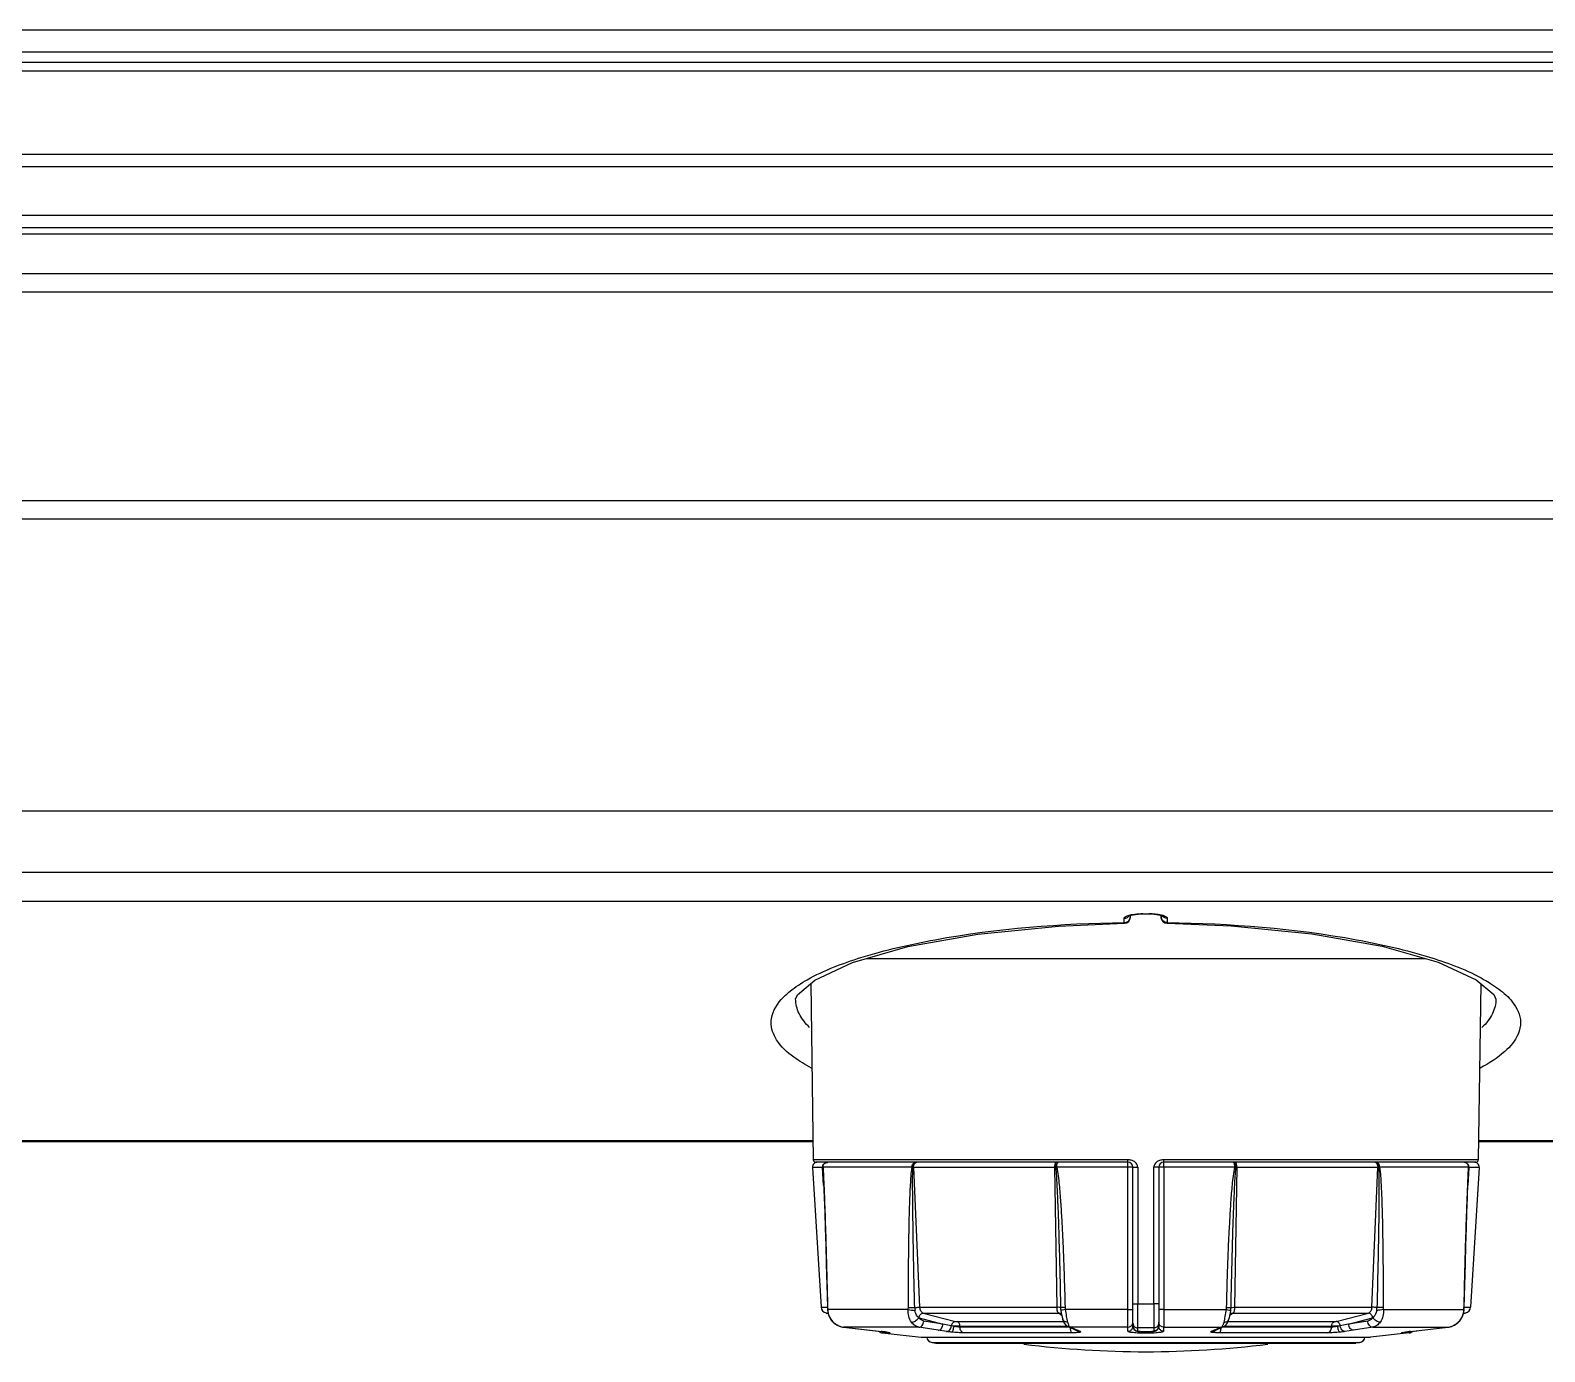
# Model space of a CAD drawing. Header units: millimetres. Extents: x -1319 to 3519, y -1539 to 2345.
# Drawn here: x 657.8 to 781.1, y -1518 to -1410.3 of the extents above; entities that cross this region are included whole.
import ezdxf

# ---------------------------------------------------------------- set-up
doc = ezdxf.new("R2010")
doc.units = ezdxf.units.MM
doc.header["$LTSCALE"] = 65.395
doc.layers.get('0').update_dxf_attribs({"linetype": 'CONTINUOUS'})

msp = doc.modelspace()

# ---------------------------------------------------------------- linework, layer by layer
at = {"linetype": 'Continuous'}
for p, q in [((1047.16, -1410.34), (228.36, -1410.34)), ((1047.16, -1412.14), (228.36, -1412.14)), ((255.66, -1412.94), (981.66, -1412.94)), ((254.95, -1413.64), (964.23, -1413.64)), ((295.56, -1420.44), (961.6, -1420.44)), ((295.56, -1421.44), (961.6, -1421.44)), ((961.6, -1425.44), (295.56, -1425.44)), ((990.56, -1426.44), (295.56, -1426.44)), ((961.6, -1426.94), (295.56, -1426.94)), ((240.97, -1430.14), (999.16, -1430.14)), ((241.06, -1431.64), (999.06, -1431.64)), ((241.06, -1448.64), (999.06, -1448.64)), ((241.06, -1450.14), (999.06, -1450.14)), ((998.56, -1473.94), (241.56, -1473.94)), ((998.56, -1478.94), (241.56, -1478.94)), ((922.66, -1481.31), (314.66, -1481.31)), ((747.29, -1482.47), (747.47, -1482.41)), ((747.29, -1482.47), (747.29, -1482.47)), ((747.41, -1482.58), (747.41, -1482.43)), ((748.27, -1482.31), (748.41, -1482.31)), ((748.41, -1482.3), (748.91, -1482.3)), ((748.41, -1482.3), (748.41, -1482.31)), ((748.41, -1482.31), (748.91, -1482.31)), ((748.91, -1482.3), (748.91, -1482.31)), ((749.91, -1482.58), (749.91, -1482.38)), ((746.91, -1483.01), (746.91, -1482.67)), ((750.41, -1482.67), (750.41, -1483.01)), ((725.92, -1485.94), (771.41, -1485.94)), ((721.37, -1487.99), (721.58, -1502.35)), ((775.95, -1487.99), (775.74, -1502.35)), ((721.55, -1500.79), (645.77, -1500.79)), ((721.56, -1500.89), (645.77, -1500.89)), ((854.44, -1500.79), (775.77, -1500.79)), ((854.44, -1500.89), (775.77, -1500.89)), ((722.34, -1502.97), (721.51, -1502.97)), ((721.51, -1502.97), (722.21, -1514.35)), ((747.2, -1502.35), (721.58, -1502.35)), ((747.21, -1502.54), (721.78, -1502.54)), ((722.42, -1504.41), (722.34, -1502.97)), ((729.62, -1502.95), (722.37, -1502.95)), ((741.25, -1502.97), (729.75, -1502.97)), ((729.75, -1502.97), (730.24, -1514.35)), ((741.43, -1514.35), (741.25, -1502.97)), ((747.19, -1502.95), (741.41, -1502.95)), ((747.19, -1514.54), (747.19, -1502.95)), ((747.61, -1515.9), (747.61, -1502.94)), ((748, -1502.95), (748, -1514.07)), ((749.32, -1514.07), (749.32, -1502.95)), ((749.71, -1502.94), (749.71, -1515.9)), ((775.54, -1502.54), (750.11, -1502.54)), ((775.74, -1502.35), (750.12, -1502.35)), ((755.91, -1502.95), (750.13, -1502.95)), ((750.13, -1502.95), (750.13, -1514.54)), ((756.07, -1502.97), (755.89, -1514.35)), ((767.57, -1502.97), (756.07, -1502.97)), ((767.08, -1514.35), (767.57, -1502.97)), ((774.95, -1502.95), (767.7, -1502.95)), ((774.98, -1502.97), (774.9, -1504.41)), ((775.81, -1502.97), (774.98, -1502.97)), ((775.81, -1502.97), (775.11, -1514.35)), ((774.59, -1514.39), (774.64, -1512.53)), ((722.21, -1514.35), (722.73, -1514.35)), ((722.74, -1514.36), (722.73, -1514.37)), ((722.73, -1514.37), (722.73, -1514.51)), ((722.73, -1514.51), (722.73, -1514.56)), ((722.75, -1514.54), (722.73, -1514.56)), ((729.31, -1514.54), (722.75, -1514.54)), ((730.24, -1514.35), (741.43, -1514.35)), ((741.73, -1514.61), (741.77, -1514.81)), ((747.19, -1514.54), (742.1, -1514.54)), ((748, -1514.07), (748.66, -1514.07)), ((748.66, -1514.07), (749.32, -1514.07)), ((750.13, -1514.54), (755.22, -1514.54)), ((755.55, -1514.81), (755.59, -1514.61)), ((755.89, -1514.35), (767.08, -1514.35)), ((768.01, -1514.54), (774.57, -1514.54)), ((774.57, -1514.54), (774.59, -1514.56)), ((774.58, -1514.36), (774.59, -1514.37)), ((774.59, -1514.52), (774.59, -1514.39)), ((774.59, -1514.56), (774.59, -1514.52)), ((774.6, -1514.35), (775.11, -1514.35)), ((722.62, -1514.82), (722.78, -1514.82)), ((722.62, -1514.82), (722.79, -1514.85)), ((722.79, -1514.85), (722.82, -1514.93)), ((722.87, -1515.1), (722.87, -1515.1)), ((723.04, -1515.39), (723.18, -1515.55)), ((723.2, -1515.56), (723.18, -1515.55)), ((730.2, -1515.21), (732.14, -1515.72)), ((730.53, -1514.82), (741.54, -1514.82)), ((730.53, -1514.82), (733.15, -1515.5)), ((732.14, -1515.72), (730.58, -1515.47)), ((732.82, -1515.87), (732.14, -1515.72)), ((733.29, -1515.52), (741.96, -1515.52)), ((741.69, -1514.92), (741.54, -1514.82)), ((741.71, -1514.94), (741.69, -1514.92)), ((741.78, -1514.99), (741.71, -1514.94)), ((741.75, -1514.88), (741.75, -1514.88)), ((741.75, -1514.88), (741.79, -1514.93)), ((741.77, -1514.81), (741.79, -1514.92)), ((741.77, -1514.81), (741.77, -1514.81)), ((741.82, -1515.02), (741.78, -1514.99)), ((741.8, -1514.93), (741.81, -1514.95)), ((741.89, -1515.33), (741.89, -1515.33)), ((755.36, -1515.52), (764.03, -1515.52)), ((755.43, -1515.33), (755.43, -1515.33)), ((755.56, -1514.98), (755.5, -1515.02)), ((755.53, -1514.92), (755.55, -1514.81)), ((755.55, -1514.81), (755.55, -1514.81)), ((755.61, -1514.94), (755.56, -1514.98)), ((755.57, -1514.88), (755.57, -1514.88)), ((755.63, -1514.92), (755.61, -1514.94)), ((755.78, -1514.82), (755.63, -1514.92)), ((755.78, -1514.82), (766.79, -1514.82)), ((764.17, -1515.5), (766.79, -1514.82)), ((765.18, -1515.72), (764.5, -1515.87)), ((765.18, -1515.72), (767.12, -1515.21)), ((766.74, -1515.47), (765.18, -1515.72)), ((773.74, -1515.82), (773.92, -1515.73)), ((773.92, -1515.74), (774.14, -1515.55)), ((774.12, -1515.56), (774.14, -1515.55)), ((774.14, -1515.55), (774.27, -1515.4)), ((774.7, -1514.82), (774.53, -1514.85)), ((774.54, -1514.82), (774.7, -1514.82)), ((724.04, -1515.97), (724.03, -1515.97)), ((730.18, -1515.97), (724.04, -1515.97)), ((724.04, -1515.97), (726.17, -1516.22)), ((726.17, -1516.22), (726.17, -1516.22)), ((726.17, -1516.22), (727.11, -1516.32)), ((727.11, -1516.32), (727.11, -1516.32)), ((727.81, -1516.43), (727.2, -1516.43)), ((727.2, -1516.43), (730.36, -1516.78)), ((727.44, -1516.36), (727.51, -1516.37)), ((727.53, -1516.38), (727.51, -1516.37)), ((727.51, -1516.37), (727.6, -1516.39)), ((727.51, -1516.37), (727.53, -1516.38)), ((727.6, -1516.39), (727.66, -1516.4)), ((727.66, -1516.4), (727.71, -1516.4)), ((727.71, -1516.4), (727.74, -1516.41)), ((727.74, -1516.41), (727.76, -1516.41)), ((731.75, -1516.22), (730.18, -1515.97)), ((730.36, -1516.78), (766.96, -1516.78)), ((732.44, -1516.32), (731.75, -1516.22)), ((733.52, -1515.89), (742.26, -1515.89)), ((733.52, -1515.89), (733.52, -1515.97)), ((742.41, -1515.97), (733.52, -1515.97)), ((742.65, -1516.43), (733.83, -1516.43)), ((742.51, -1515.97), (742.33, -1515.93)), ((742.33, -1515.93), (742.97, -1516.21)), ((747.21, -1515.97), (742.51, -1515.97)), ((742.51, -1515.97), (742.8, -1516.09)), ((742.8, -1516.09), (742.91, -1516.14)), ((743.08, -1516.22), (742.9, -1516.18)), ((742.91, -1516.14), (743.08, -1516.22)), ((742.97, -1516.21), (743.14, -1516.28)), ((743.33, -1516.32), (743.14, -1516.28)), ((743.14, -1516.28), (743.14, -1516.28)), ((747.21, -1516.3), (747.21, -1515.97)), ((748.01, -1516.29), (748.01, -1516.03)), ((748.02, -1516.32), (748.13, -1516.34)), ((749.31, -1516.03), (749.31, -1516.29)), ((749.39, -1516.3), (749.49, -1516.26)), ((750.11, -1515.97), (754.81, -1515.97)), ((750.11, -1515.97), (750.11, -1516.3)), ((753.99, -1516.32), (754.18, -1516.28)), ((754.18, -1516.28), (754.35, -1516.21)), ((754.24, -1516.22), (754.41, -1516.14)), ((754.24, -1516.22), (754.42, -1516.18)), ((754.35, -1516.21), (754.99, -1515.93)), ((754.41, -1516.14), (754.52, -1516.09)), ((754.52, -1516.09), (754.81, -1515.97)), ((763.49, -1516.43), (754.67, -1516.43)), ((754.81, -1515.97), (754.99, -1515.93)), ((763.8, -1515.97), (754.91, -1515.97)), ((755.06, -1515.89), (763.8, -1515.89)), ((763.8, -1515.97), (763.8, -1515.89)), ((765.57, -1516.22), (764.88, -1516.32)), ((767.14, -1515.97), (765.57, -1516.22)), ((770.12, -1516.43), (766.96, -1516.78)), ((767.14, -1515.97), (773.28, -1515.97)), ((770.12, -1516.43), (769.51, -1516.43)), ((769.57, -1516.41), (769.56, -1516.41)), ((769.57, -1516.41), (769.58, -1516.41)), ((769.78, -1516.38), (769.87, -1516.37)), ((769.79, -1516.38), (769.81, -1516.37)), ((769.79, -1516.38), (769.8, -1516.37)), ((769.87, -1516.37), (770.11, -1516.34)), ((770.11, -1516.34), (771.15, -1516.22)), ((770.21, -1516.32), (771.15, -1516.22)), ((770.21, -1516.32), (770.21, -1516.32)), ((771.15, -1516.22), (773.29, -1515.97)), ((771.15, -1516.22), (773.28, -1515.97)), ((771.15, -1516.22), (771.15, -1516.22)), ((773.28, -1515.97), (773.29, -1515.97)), ((731.25, -1517.23), (766.07, -1517.23)), ((731.25, -1517.23), (731.56, -1517.27)), ((731.56, -1517.27), (765.76, -1517.27)), ((731.56, -1517.27), (731.69, -1517.27)), ((765.63, -1517.27), (731.69, -1517.27)), ((765.76, -1517.27), (765.63, -1517.27)), ((766.07, -1517.23), (765.76, -1517.27))]:
    msp.add_line(p, q, dxfattribs=at)
for points in [[(747.47, -1482.41), (747.82, -1482.35), (748.27, -1482.31)], [(748.91, -1482.31), (749.35, -1482.33), (749.7, -1482.38)], [(749.7, -1482.38), (749.95, -1482.44), (750, -1482.45)], [(720.14, -1489.27), (720.3, -1488.9), (721.7, -1487.7), (724.76, -1486.28), (729.27, -1484.98), (734.97, -1483.96), (741.54, -1483.3), (746.92, -1483.08)], [(750.4, -1483.08), (755.6, -1483.29), (762.19, -1483.93), (767.92, -1484.95), (772.46, -1486.24), (775.56, -1487.67), (777.01, -1488.88), (777.18, -1489.27)], [(722.37, -1503.32), (722.42, -1504.21), (722.47, -1505.41), (722.51, -1506.62), (722.55, -1507.91), (722.59, -1509.29), (722.63, -1510.82), (722.68, -1512.53), (722.73, -1514.37)], [(774.64, -1512.53), (774.69, -1510.82), (774.73, -1509.3), (774.77, -1507.91), (774.81, -1506.62), (774.86, -1505.41), (774.9, -1504.22), (774.95, -1503.32)], [(722.73, -1514.56), (722.76, -1514.77), (722.87, -1515.09), (723.04, -1515.39)], [(774.27, -1515.4), (774.45, -1515.1), (774.56, -1514.78), (774.59, -1514.56)], [(722.87, -1515.1), (723.05, -1515.4), (723.18, -1515.55)], [(723.18, -1515.55), (723.4, -1515.74), (723.58, -1515.82)], [(723.2, -1515.57), (723.39, -1515.73), (723.76, -1515.91), (724.03, -1515.97)], [(741.79, -1514.92), (741.85, -1515.17), (741.89, -1515.33)], [(741.89, -1515.33), (741.94, -1515.48), (742.03, -1515.66), (742.15, -1515.82), (742.33, -1515.93)], [(754.99, -1515.93), (755.16, -1515.83), (755.29, -1515.67), (755.38, -1515.48), (755.43, -1515.33)], [(755.43, -1515.33), (755.47, -1515.18), (755.53, -1514.92)], [(755.52, -1514.92), (755.51, -1514.94), (755.52, -1514.94)], [(755.52, -1514.94), (755.56, -1514.9), (755.57, -1514.88)], [(773.29, -1515.97), (773.55, -1515.91), (773.92, -1515.74)], [(774.37, -1515.24), (774.45, -1515.09), (774.5, -1514.93)], [(724.03, -1515.97), (727.2, -1516.33), (727.44, -1516.36)], [(747.61, -1515.89), (747.63, -1516.03), (747.71, -1516.16), (747.81, -1516.25), (747.92, -1516.3), (748.02, -1516.32)], [(748.13, -1516.34), (748.28, -1516.35), (748.46, -1516.36), (748.65, -1516.36), (748.85, -1516.36), (749.03, -1516.35), (749.17, -1516.34)], [(749.17, -1516.34), (749.29, -1516.32), (749.39, -1516.3)], [(749.49, -1516.26), (749.6, -1516.17), (749.68, -1516.05), (749.71, -1515.89)], [(769.56, -1516.41), (769.56, -1516.41), (769.57, -1516.41), (769.6, -1516.4), (769.65, -1516.4)], [(769.65, -1516.4), (769.71, -1516.39), (769.78, -1516.38)]]:
    msp.add_lwpolyline(points, dxfattribs=at)
for centre, radius, start, end in [((748.41, -1488.3), 6, 89.9982, 91.5159), ((748.91, -1488.24), 5.94, 87.3885, 90.0092), ((746.91, -1482.58), 0.5, 270.8939, 360), ((750.41, -1482.58), 0.5, 180, 269.1058), ((721.91, -1502.94), 0.4, 90, 183.5), ((721.78, -1502.34), 0.2, 180.84, 270), ((675.04, -1506.05), 47.41, 3.3537, 3.725), ((722.75, -1502.91), 0.369, 90.0072, 93.8752), ((729.75, -1498.66), 4.31, 269.1514, 269.9029), ((729.91, -1502.67), 0.122, 90.0198, 96.3934), ((730.04, -1502.78), 0.238, 120.0018, 121.7723), ((741.25, -1497.5), 5.47, 270.0395, 270.7491), ((743.14, -1512.61), 9.81, 100.18, 100.7042), ((747.21, -1502.94), 0.4, 0, 90), ((750.11, -1502.94), 0.4, 90, 180), ((754.15, -1512.76), 9.96, 79.2993, 79.8157), ((756.07, -1497.5), 5.47, 269.2508, 269.9608), ((767.28, -1502.78), 0.238, 58.2278, 59.9982), ((767.41, -1502.67), 0.122, 83.6083, 89.9812), ((767.57, -1498.66), 4.31, 270.0975, 270.8485), ((774.57, -1502.91), 0.369, 86.1248, 89.9928), ((822.28, -1506.05), 47.41, 176.2749, 176.6463), ((775.41, -1502.94), 0.4, 356.5, 90), ((775.54, -1502.34), 0.2, 270, 359.16), ((722.71, -1514.32), 0.5, 183.5, 259.5), ((726.53, -1514.27), 3.79, 181.4209, 182.7431), ((727.86, -1514.21), 5.11, 182.757, 183.7233), ((724.25, -1514.46), 1.5, 182.798, 183.5433), ((731.77, -1514.31), 1.93, 181.7515, 188.862), ((743.93, -1514.33), 2.21, 181.1093, 187.3062), ((753.38, -1514.32), 2.22, 352.701, 358.8839), ((765.55, -1514.31), 1.94, 351.1461, 358.2413), ((770.79, -1514.27), 3.78, 357.3126, 358.5793), ((769.53, -1514.21), 5.05, 356.2715, 357.2923), ((773.07, -1514.46), 1.5, 356.4607, 357.2024), ((774.61, -1514.32), 0.5, 280.5, 356.5), ((724.27, -1514.51), 1.5, 223.9552, 224.6058), ((724.22, -1514.55), 1.43, 224.6086, 236.9445), ((724.2, -1514.58), 1.4, 236.9827, 250.6584), ((730.32, -1514.75), 0.477, 252.5046, 255.3146), ((741.54, -1515.18), 0.36, 57.3375, 66.6044), ((741.54, -1515.18), 0.362, 54.3906, 57.3393), ((755.78, -1515.18), 0.362, 122.8758, 125.6098), ((755.78, -1515.18), 0.361, 113.3967, 122.8776), ((767, -1514.75), 0.477, 284.687, 287.496), ((773.12, -1514.58), 1.4, 289.0707, 302.796), ((773.1, -1514.55), 1.43, 302.8366, 315.3918), ((773.06, -1514.51), 1.49, 315.3886, 316.0392), ((724.19, -1514.6), 1.38, 250.7112, 263.3865), ((727.26, -1515.94), 0.5, 227.6271, 263.661), ((724.24, -1541.32), 25.16, 82.7732, 83.4402), ((725.27, -1533.05), 16.83, 82.3474, 82.7374), ((727.87, -1515.96), 0.476, 250.8506, 263.4182), ((731.31, -1516.73), 0.5, 186.1335, 263), ((733.68, -1570.71), 54.82, 90.1728, 90.6826), ((729.56, -1547.73), 34.29, 66.5523, 66.78), ((729.88, -1547), 33.5, 66.3189, 66.5509), ((747.63, -1515.9), 0.0247, 180.0347, 187.3885), ((748.66, -1764.7), 248.67, 89.8502, 90.1498), ((749.69, -1515.9), 0.0247, 351.5787, 0.0044), ((767.44, -1547), 33.5, 113.4491, 113.6811), ((767.76, -1547.73), 34.29, 113.22, 113.4477), ((763.7, -1562.68), 46.79, 89.2736, 89.8709), ((766.01, -1516.73), 0.5, 277, 353.8665), ((769.45, -1515.96), 0.476, 276.582, 289.1746), ((772.05, -1533.04), 16.81, 97.037, 97.662), ((773.04, -1540.94), 24.78, 96.5501, 97.0694), ((770.06, -1515.94), 0.5, 276.339, 312.3729), ((773.13, -1514.6), 1.38, 276.6125, 289.0187), ((748.66, -1437.97), 80, 262.8664, 277.1336)]:
    msp.add_arc(centre, radius, start, end, dxfattribs=at)
for points, knots in [([(746.91, -1482.67), (746.91, -1482.6), (747.11, -1482.46), (747.28, -1482.42), (747.41, -1482.39)], [0, 0, 0, 0, 0.34327, 1, 1, 1, 1]), ([(746.91, -1483.01), (747.04, -1483.01), (747.3, -1482.92), (747.41, -1482.65), (747.41, -1482.53)], [0, 0, 0, 0, 0.506129, 1, 1, 1, 1]), ([(747.41, -1482.39), (747.47, -1482.38), (747.75, -1482.32), (748.03, -1482.3), (748.25, -1482.3)], [0, 0, 0, 0, 0.224751, 1, 1, 1, 1]), ([(749.91, -1482.39), (749.96, -1482.4), (750.12, -1482.44), (750.27, -1482.5), (750.36, -1482.57)], [0, 0, 0, 0, 0.316989, 1, 1, 1, 1]), ([(750.41, -1483.01), (750.28, -1483.01), (750.02, -1482.92), (749.91, -1482.65), (749.91, -1482.53)], [0, 0, 0, 0, 0.506129, 1, 1, 1, 1]), ([(721.09, -1487.67), (722.46, -1486.9), (725.91, -1485.6), (734.5, -1483.64), (741.76, -1483.09), (746.91, -1483.01)], [0, 0, 0, 0, 0.179214, 0.414572, 1, 1, 1, 1]), ([(746.92, -1483.08), (746.91, -1483.08), (746.92, -1483.05), (746.91, -1483.03), (746.91, -1483.01)], [0, 0, 0, 0, 0.255909, 1, 1, 1, 1]), ([(750.41, -1483.07), (750.41, -1483.07), (750.4, -1483.08), (750.4, -1483.08), (750.4, -1483.08)], [0, 0, 0, 0, 0.731931, 1, 1, 1, 1]), ([(750.41, -1483.01), (750.41, -1483.02), (750.41, -1483.04), (750.41, -1483.06), (750.41, -1483.07)], [0, 0, 0, 0, 0.591717, 1, 1, 1, 1]), ([(750.41, -1483.01), (755.56, -1483.09), (762.82, -1483.64), (771.41, -1485.6), (774.85, -1486.89), (776.23, -1487.67)], [0, 0, 0, 0, 0.585386, 0.820752, 1, 1, 1, 1]), ([(719.32, -1488.92), (719.44, -1488.81), (719.99, -1488.34), (720.6, -1487.95), (721.09, -1487.67)], [0, 0, 0, 0, 0.225147, 1, 1, 1, 1]), ([(776.23, -1487.67), (776.4, -1487.77), (777.02, -1488.14), (777.61, -1488.57), (778, -1488.92)], [0, 0, 0, 0, 0.275861, 1, 1, 1, 1]), ([(718.14, -1491.14), (718.15, -1490.95), (718.28, -1490.1), (718.84, -1489.38), (719.32, -1488.92)], [0, 0, 0, 0, 0.221528, 1, 1, 1, 1]), ([(721.28, -1491.57), (720.94, -1491.23), (720.37, -1490.54), (720.14, -1489.64), (720.14, -1489.24)], [0, 0, 0, 0, 0.5442, 1, 1, 1, 1]), ([(777.18, -1489.24), (777.18, -1489.64), (776.95, -1490.54), (776.38, -1491.23), (776.04, -1491.57)], [0, 0, 0, 0, 0.455802, 1, 1, 1, 1]), ([(778, -1488.92), (778.18, -1489.09), (778.76, -1489.7), (779.17, -1490.54), (779.18, -1491.14)], [0, 0, 0, 0, 0.292713, 1, 1, 1, 1]), ([(721.42, -1494.87), (720.93, -1494.6), (719.88, -1493.97), (718.57, -1492.81), (718.13, -1491.64), (718.14, -1491.14)], [0, 0, 0, 0, 0.326634, 0.70837, 1, 1, 1, 1]), ([(779.18, -1491.14), (779.18, -1491.47), (778.97, -1492.4), (777.8, -1493.75), (776.61, -1494.49), (775.9, -1494.87)], [0, 0, 0, 0, 0.189451, 0.533695, 1, 1, 1, 1]), ([(722.34, -1502.97), (722.34, -1502.92), (722.35, -1502.81), (722.44, -1502.66), (722.57, -1502.57), (722.67, -1502.54), (722.73, -1502.54)], [0, 0, 0, 0, 0.253542, 0.505147, 0.753699, 1, 1, 1, 1]), ([(722.35, -1502.97), (722.35, -1502.97), (722.35, -1502.97), (722.34, -1502.97), (722.34, -1502.97)], [0, 0, 0, 0, 0.141496, 1, 1, 1, 1]), ([(722.35, -1502.97), (722.35, -1502.89), (722.39, -1502.72), (722.52, -1502.61), (722.59, -1502.58)], [0, 0, 0, 0, 0.500361, 1, 1, 1, 1]), ([(722.37, -1502.95), (722.36, -1502.95), (722.36, -1502.96), (722.35, -1502.96), (722.35, -1502.97)], [0, 0, 0, 0, 0.306284, 1, 1, 1, 1]), ([(722.37, -1502.95), (722.36, -1502.85), (722.43, -1502.65), (722.63, -1502.55), (722.73, -1502.55)], [0, 0, 0, 0, 0.505498, 1, 1, 1, 1]), ([(722.4, -1503.43), (722.42, -1503.89), (722.46, -1504.79), (722.53, -1506.61), (722.6, -1508.89), (722.68, -1511.63), (722.72, -1513.45), (722.74, -1514.36)], [0, 0, 0, 0, 0.124534, 0.249428, 0.499503, 0.749722, 1, 1, 1, 1]), ([(729.32, -1514.36), (729.32, -1513.41), (729.33, -1511.98), (729.35, -1510.08), (729.37, -1508.65), (729.39, -1507.22), (729.43, -1506.03), (729.46, -1505.08), (729.5, -1504.37), (729.54, -1503.66), (729.58, -1503.19), (729.62, -1502.95)], [0, 0, 0, 0, 0.25031, 0.375442, 0.500552, 0.625629, 0.750651, 0.813128, 0.875561, 0.937912, 1, 1, 1, 1]), ([(729.62, -1502.95), (729.61, -1502.9), (729.63, -1502.8), (729.69, -1502.67), (729.78, -1502.57), (729.86, -1502.54), (729.9, -1502.54)], [0, 0, 0, 0, 0.288695, 0.556836, 0.791847, 1, 1, 1, 1]), ([(729.69, -1502.97), (729.68, -1502.97), (729.66, -1502.96), (729.63, -1502.96), (729.62, -1502.95)], [0, 0, 0, 0, 0.263638, 1, 1, 1, 1]), ([(729.84, -1514.37), (729.81, -1513.42), (729.77, -1511.52), (729.72, -1509.14), (729.7, -1507.24), (729.68, -1505.82), (729.67, -1504.63), (729.67, -1503.68), (729.68, -1503.21), (729.69, -1502.97)], [0, 0, 0, 0, 0.250116, 0.500199, 0.625221, 0.750222, 0.875183, 0.93763, 1, 1, 1, 1]), ([(729.69, -1502.97), (729.69, -1502.92), (729.7, -1502.82), (729.74, -1502.66), (729.83, -1502.55), (729.9, -1502.55)], [0, 0, 0, 0, 0.310015, 0.593315, 1, 1, 1, 1]), ([(729.75, -1502.97), (729.74, -1502.93), (729.75, -1502.79), (729.82, -1502.63), (729.91, -1502.58)], [0, 0, 0, 0, 0.279091, 1, 1, 1, 1]), ([(729.92, -1502.57), (729.93, -1502.57), (729.96, -1502.55), (730, -1502.54), (730.02, -1502.54)], [0, 0, 0, 0, 0.25938, 1, 1, 1, 1]), ([(741.25, -1502.97), (741.25, -1502.87), (741.26, -1502.75), (741.3, -1502.62), (741.32, -1502.57), (741.34, -1502.54), (741.36, -1502.54)], [0, 0, 0, 0, 0.660034, 0.783004, 0.880433, 1, 1, 1, 1]), ([(741.32, -1502.97), (741.32, -1502.89), (741.33, -1502.75), (741.39, -1502.62), (741.43, -1502.58)], [0, 0, 0, 0, 0.570481, 1, 1, 1, 1]), ([(741.32, -1502.97), (741.35, -1503.21), (741.38, -1503.68), (741.43, -1504.63), (741.48, -1505.82), (741.54, -1507.24), (741.59, -1509.14), (741.66, -1511.52), (741.7, -1513.42), (741.72, -1514.37)], [0, 0, 0, 0, 0.062519, 0.125032, 0.250045, 0.375048, 0.500046, 0.750028, 1, 1, 1, 1]), ([(741.41, -1502.95), (741.41, -1502.88), (741.42, -1502.77), (741.44, -1502.64), (741.46, -1502.59), (741.48, -1502.58)], [0, 0, 0, 0, 0.588096, 0.82492, 1, 1, 1, 1]), ([(741.41, -1502.95), (741.46, -1503.18), (741.53, -1503.66), (741.61, -1504.37), (741.67, -1505.08), (741.74, -1506.03), (741.81, -1507.22), (741.89, -1508.65), (741.95, -1510.08), (742.02, -1511.98), (742.06, -1513.41), (742.08, -1514.36)], [0, 0, 0, 0, 0.062467, 0.124966, 0.18747, 0.249975, 0.374983, 0.49999, 0.624996, 0.749999, 1, 1, 1, 1]), ([(741.43, -1502.58), (741.43, -1502.57), (741.45, -1502.56), (741.48, -1502.54), (741.5, -1502.54)], [0, 0, 0, 0, 0.281711, 1, 1, 1, 1]), ([(741.48, -1502.58), (741.48, -1502.57), (741.49, -1502.56), (741.5, -1502.55), (741.51, -1502.55)], [0, 0, 0, 0, 0.298799, 1, 1, 1, 1]), ([(747.19, -1502.95), (747.19, -1502.9), (747.19, -1502.83), (747.19, -1502.73), (747.19, -1502.67), (747.2, -1502.62), (747.2, -1502.58), (747.2, -1502.56), (747.21, -1502.54), (747.21, -1502.54)], [0, 0, 0, 0, 0.379524, 0.551682, 0.702937, 0.827453, 0.920299, 0.978097, 1, 1, 1, 1]), ([(747.61, -1502.94), (747.61, -1502.95), (747.61, -1502.95), (747.6, -1502.95), (747.59, -1502.95), (747.57, -1502.95), (747.53, -1502.95), (747.48, -1502.95), (747.42, -1502.95), (747.32, -1502.95), (747.24, -1502.95), (747.19, -1502.95)], [0, 0, 0, 0, 0.005241, 0.019964, 0.04418, 0.077728, 0.171248, 0.296746, 0.448956, 0.621715, 1, 1, 1, 1]), ([(747.21, -1502.54), (747.21, -1502.54), (747.21, -1502.54), (747.21, -1502.53), (747.2, -1502.51), (747.2, -1502.47), (747.2, -1502.42), (747.2, -1502.37), (747.2, -1502.34)], [0, 0, 0, 0, 0.021788, 0.079304, 0.171935, 0.29583, 0.619018, 1, 1, 1, 1]), ([(748, -1502.95), (748, -1502.86), (747.94, -1502.67), (747.74, -1502.47), (747.48, -1502.36), (747.29, -1502.35), (747.2, -1502.35)], [0, 0, 0, 0, 0.248673, 0.498719, 0.749065, 1, 1, 1, 1]), ([(747.61, -1502.94), (747.61, -1502.95), (747.61, -1502.94), (747.62, -1502.95), (747.63, -1502.95), (747.65, -1502.95), (747.68, -1502.95), (747.73, -1502.95), (747.79, -1502.95), (747.88, -1502.95), (747.95, -1502.95), (748, -1502.95)], [0, 0, 0, 0, 0.005022, 0.019417, 0.043119, 0.075969, 0.167966, 0.291715, 0.442779, 0.615656, 1, 1, 1, 1]), ([(750.12, -1502.35), (750.03, -1502.35), (749.84, -1502.36), (749.58, -1502.47), (749.38, -1502.67), (749.32, -1502.86), (749.32, -1502.95)], [0, 0, 0, 0, 0.250936, 0.501282, 0.751327, 1, 1, 1, 1]), ([(749.71, -1502.94), (749.71, -1502.95), (749.71, -1502.94), (749.7, -1502.95), (749.69, -1502.95), (749.67, -1502.95), (749.64, -1502.95), (749.59, -1502.95), (749.53, -1502.95), (749.44, -1502.95), (749.37, -1502.95), (749.32, -1502.95)], [0, 0, 0, 0, 0.005022, 0.019417, 0.043119, 0.075969, 0.167966, 0.291715, 0.442779, 0.615656, 1, 1, 1, 1]), ([(750.13, -1502.95), (750.08, -1502.95), (750, -1502.95), (749.9, -1502.95), (749.84, -1502.95), (749.79, -1502.95), (749.75, -1502.95), (749.73, -1502.95), (749.72, -1502.95), (749.71, -1502.95), (749.71, -1502.95), (749.71, -1502.94)], [0, 0, 0, 0, 0.378285, 0.551044, 0.703254, 0.828752, 0.922272, 0.95582, 0.980036, 0.994759, 1, 1, 1, 1]), ([(750.11, -1502.54), (750.11, -1502.54), (750.11, -1502.54), (750.11, -1502.53), (750.12, -1502.51), (750.12, -1502.47), (750.12, -1502.42), (750.12, -1502.37), (750.12, -1502.34)], [0, 0, 0, 0, 0.021772, 0.0793, 0.171969, 0.295836, 0.61905, 1, 1, 1, 1]), ([(750.13, -1502.95), (750.13, -1502.9), (750.13, -1502.83), (750.13, -1502.73), (750.13, -1502.67), (750.12, -1502.62), (750.12, -1502.58), (750.12, -1502.56), (750.11, -1502.54), (750.11, -1502.54)], [0, 0, 0, 0, 0.379524, 0.551682, 0.702937, 0.827453, 0.920299, 0.978097, 1, 1, 1, 1]), ([(755.24, -1514.36), (755.26, -1513.41), (755.3, -1511.98), (755.37, -1510.08), (755.43, -1508.65), (755.51, -1507.22), (755.58, -1506.03), (755.65, -1505.08), (755.71, -1504.37), (755.79, -1503.66), (755.86, -1503.18), (755.91, -1502.95)], [0, 0, 0, 0, 0.250001, 0.375004, 0.50001, 0.625017, 0.750025, 0.81253, 0.875034, 0.937534, 1, 1, 1, 1]), ([(755.6, -1514.37), (755.62, -1513.42), (755.66, -1511.52), (755.73, -1509.14), (755.78, -1507.24), (755.84, -1505.82), (755.89, -1504.63), (755.94, -1503.68), (755.97, -1503.21), (756, -1502.97)], [0, 0, 0, 0, 0.249972, 0.499954, 0.624952, 0.749955, 0.874968, 0.937481, 1, 1, 1, 1]), ([(755.89, -1502.58), (755.89, -1502.57), (755.87, -1502.56), (755.84, -1502.54), (755.82, -1502.54)], [0, 0, 0, 0, 0.281712, 1, 1, 1, 1]), ([(755.84, -1502.58), (755.84, -1502.57), (755.83, -1502.56), (755.82, -1502.55), (755.82, -1502.55)], [0, 0, 0, 0, 0.298799, 1, 1, 1, 1]), ([(755.91, -1502.95), (755.91, -1502.88), (755.9, -1502.77), (755.88, -1502.64), (755.86, -1502.59), (755.84, -1502.58)], [0, 0, 0, 0, 0.588096, 0.82492, 1, 1, 1, 1]), ([(756, -1502.97), (756, -1502.89), (755.99, -1502.75), (755.93, -1502.62), (755.89, -1502.58)], [0, 0, 0, 0, 0.57048, 1, 1, 1, 1]), ([(756.07, -1502.97), (756.07, -1502.87), (756.06, -1502.75), (756.02, -1502.62), (756, -1502.57), (755.98, -1502.54), (755.96, -1502.54)], [0, 0, 0, 0, 0.660034, 0.783004, 0.880433, 1, 1, 1, 1]), ([(767.4, -1502.57), (767.39, -1502.57), (767.36, -1502.55), (767.32, -1502.54), (767.3, -1502.54)], [0, 0, 0, 0, 0.25938, 1, 1, 1, 1]), ([(767.57, -1502.97), (767.58, -1502.93), (767.57, -1502.79), (767.5, -1502.63), (767.41, -1502.58)], [0, 0, 0, 0, 0.279091, 1, 1, 1, 1]), ([(767.7, -1502.95), (767.71, -1502.9), (767.69, -1502.8), (767.64, -1502.67), (767.54, -1502.57), (767.46, -1502.54), (767.42, -1502.54)], [0, 0, 0, 0, 0.288695, 0.556836, 0.791847, 1, 1, 1, 1]), ([(767.63, -1502.97), (767.63, -1502.92), (767.62, -1502.82), (767.58, -1502.66), (767.49, -1502.55), (767.42, -1502.55)], [0, 0, 0, 0, 0.310017, 0.593317, 1, 1, 1, 1]), ([(767.63, -1502.97), (767.64, -1503.21), (767.65, -1503.68), (767.65, -1504.63), (767.64, -1505.82), (767.63, -1507.24), (767.6, -1509.14), (767.55, -1511.52), (767.51, -1513.42), (767.48, -1514.37)], [0, 0, 0, 0, 0.06237, 0.124817, 0.249778, 0.374779, 0.499801, 0.749884, 1, 1, 1, 1]), ([(767.7, -1502.95), (767.7, -1502.95), (767.67, -1502.96), (767.65, -1502.96), (767.63, -1502.97)], [0, 0, 0, 0, 0.235744, 1, 1, 1, 1]), ([(767.7, -1502.95), (767.74, -1503.19), (767.78, -1503.66), (767.82, -1504.37), (767.86, -1505.08), (767.89, -1506.03), (767.93, -1507.22), (767.95, -1508.65), (767.97, -1510.08), (767.99, -1511.98), (768, -1513.41), (768, -1514.36)], [0, 0, 0, 0, 0.062088, 0.124439, 0.186872, 0.249349, 0.374371, 0.499448, 0.624558, 0.74969, 1, 1, 1, 1]), ([(774.58, -1514.36), (774.6, -1513.46), (774.64, -1511.64), (774.72, -1508.93), (774.79, -1506.66), (774.86, -1504.85), (774.9, -1503.95), (774.92, -1503.5)], [0, 0, 0, 0, 0.250267, 0.500475, 0.750542, 0.875438, 1, 1, 1, 1]), ([(774.98, -1502.97), (774.98, -1502.92), (774.97, -1502.81), (774.88, -1502.66), (774.75, -1502.57), (774.65, -1502.54), (774.59, -1502.54)], [0, 0, 0, 0, 0.253542, 0.505147, 0.753699, 1, 1, 1, 1]), ([(774.95, -1502.95), (774.96, -1502.85), (774.89, -1502.65), (774.69, -1502.55), (774.59, -1502.55)], [0, 0, 0, 0, 0.505498, 1, 1, 1, 1]), ([(774.97, -1502.97), (774.97, -1502.89), (774.93, -1502.72), (774.8, -1502.61), (774.73, -1502.58)], [0, 0, 0, 0, 0.500361, 1, 1, 1, 1]), ([(774.97, -1502.97), (774.97, -1502.97), (774.97, -1502.96), (774.96, -1502.96), (774.95, -1502.95)], [0, 0, 0, 0, 0.202387, 1, 1, 1, 1]), ([(774.98, -1502.97), (774.98, -1502.97), (774.98, -1502.97), (774.97, -1502.97), (774.97, -1502.97)], [0, 0, 0, 0, 0.358439, 1, 1, 1, 1]), ([(722.75, -1514.56), (722.76, -1514.74), (722.85, -1515.1), (723.06, -1515.42), (723.19, -1515.55)], [0, 0, 0, 0, 0.501228, 1, 1, 1, 1]), ([(729.57, -1515.56), (729.47, -1515.42), (729.32, -1515.08), (729.3, -1514.72), (729.31, -1514.54)], [0, 0, 0, 0, 0.481303, 1, 1, 1, 1]), ([(729.31, -1514.54), (729.39, -1514.56), (729.58, -1514.59), (729.76, -1514.6), (729.86, -1514.61)], [0, 0, 0, 0, 0.469984, 1, 1, 1, 1]), ([(729.32, -1514.36), (729.36, -1514.36), (729.53, -1514.37), (729.7, -1514.37), (729.84, -1514.37)], [0, 0, 0, 0, 0.213536, 1, 1, 1, 1]), ([(729.84, -1514.37), (729.87, -1514.37), (730, -1514.36), (730.14, -1514.35), (730.24, -1514.35)], [0, 0, 0, 0, 0.264401, 1, 1, 1, 1]), ([(730.17, -1515.2), (730.13, -1515.17), (729.97, -1515.01), (729.88, -1514.78), (729.86, -1514.61)], [0, 0, 0, 0, 0.23013, 1, 1, 1, 1]), ([(730.24, -1514.35), (730.24, -1514.46), (730.29, -1514.65), (730.45, -1514.79), (730.53, -1514.82)], [0, 0, 0, 0, 0.548265, 1, 1, 1, 1]), ([(741.72, -1514.37), (741.7, -1514.36), (741.67, -1514.36), (741.58, -1514.36), (741.5, -1514.35), (741.43, -1514.35)], [0, 0, 0, 0, 0.130403, 0.351916, 1, 1, 1, 1]), ([(741.54, -1514.82), (741.52, -1514.8), (741.49, -1514.75), (741.46, -1514.65), (741.44, -1514.51), (741.44, -1514.41), (741.43, -1514.35)], [0, 0, 0, 0, 0.142284, 0.368735, 0.664039, 1, 1, 1, 1]), ([(742.08, -1514.36), (742, -1514.37), (741.88, -1514.37), (741.76, -1514.37), (741.72, -1514.37)], [0, 0, 0, 0, 0.649454, 1, 1, 1, 1]), ([(742.1, -1514.54), (742.02, -1514.55), (741.91, -1514.57), (741.79, -1514.59), (741.75, -1514.6), (741.73, -1514.61)], [0, 0, 0, 0, 0.672203, 0.889598, 1, 1, 1, 1]), ([(742.1, -1514.54), (742.12, -1514.72), (742.18, -1515.07), (742.25, -1515.41), (742.29, -1515.56)], [0, 0, 0, 0, 0.538452, 1, 1, 1, 1]), ([(747.19, -1514.54), (747.24, -1514.54), (747.32, -1514.54), (747.42, -1514.54), (747.48, -1514.54), (747.53, -1514.53), (747.57, -1514.53), (747.59, -1514.53), (747.6, -1514.53), (747.61, -1514.53), (747.61, -1514.53), (747.61, -1514.53)], [0, 0, 0, 0, 0.378203, 0.55107, 0.703261, 0.828652, 0.922277, 0.955785, 0.979999, 0.994746, 1, 1, 1, 1]), ([(747.21, -1515.97), (747.21, -1515.95), (747.2, -1515.9), (747.2, -1515.75), (747.19, -1515.46), (747.19, -1515.03), (747.19, -1514.71), (747.19, -1514.54)], [0, 0, 0, 0, 0.036865, 0.105458, 0.328126, 0.639608, 1, 1, 1, 1]), ([(747.61, -1514.07), (747.61, -1514.07), (747.61, -1514.07), (747.62, -1514.07), (747.63, -1514.07), (747.65, -1514.07), (747.68, -1514.07), (747.73, -1514.07), (747.79, -1514.07), (747.88, -1514.07), (747.95, -1514.07), (748, -1514.07)], [0, 0, 0, 0, 0.005025, 0.01942, 0.043121, 0.075969, 0.167963, 0.291708, 0.44277, 0.615646, 1, 1, 1, 1]), ([(748.01, -1516.03), (748.01, -1515.97), (748.01, -1515.75), (748, -1515.34), (748, -1514.75), (748, -1514.31), (748, -1514.07)], [0, 0, 0, 0, 0.102701, 0.324979, 0.637727, 1, 1, 1, 1]), ([(749.32, -1514.07), (749.32, -1514.31), (749.32, -1514.75), (749.32, -1515.34), (749.31, -1515.75), (749.31, -1515.97), (749.31, -1516.03)], [0, 0, 0, 0, 0.362273, 0.675021, 0.897299, 1, 1, 1, 1]), ([(749.71, -1514.07), (749.71, -1514.07), (749.71, -1514.07), (749.7, -1514.07), (749.69, -1514.07), (749.67, -1514.07), (749.64, -1514.07), (749.59, -1514.07), (749.53, -1514.07), (749.44, -1514.07), (749.37, -1514.07), (749.32, -1514.07)], [0, 0, 0, 0, 0.005032, 0.019434, 0.04314, 0.075992, 0.167992, 0.291739, 0.442798, 0.615667, 1, 1, 1, 1]), ([(750.13, -1514.54), (750.08, -1514.54), (750, -1514.54), (749.9, -1514.54), (749.84, -1514.54), (749.79, -1514.53), (749.75, -1514.53), (749.73, -1514.53), (749.72, -1514.53), (749.71, -1514.53), (749.71, -1514.53), (749.71, -1514.53)], [0, 0, 0, 0, 0.378187, 0.551049, 0.703238, 0.82863, 0.922259, 0.955771, 0.979989, 0.994741, 1, 1, 1, 1]), ([(750.13, -1514.54), (750.13, -1514.71), (750.13, -1515.03), (750.13, -1515.46), (750.12, -1515.75), (750.12, -1515.9), (750.11, -1515.95), (750.11, -1515.97)], [0, 0, 0, 0, 0.360392, 0.671874, 0.894542, 0.963135, 1, 1, 1, 1]), ([(755.03, -1515.56), (755.07, -1515.41), (755.14, -1515.07), (755.2, -1514.72), (755.22, -1514.54)], [0, 0, 0, 0, 0.461552, 1, 1, 1, 1]), ([(755.22, -1514.54), (755.3, -1514.55), (755.41, -1514.57), (755.53, -1514.59), (755.57, -1514.6), (755.59, -1514.61)], [0, 0, 0, 0, 0.672206, 0.889603, 1, 1, 1, 1]), ([(755.24, -1514.36), (755.32, -1514.37), (755.44, -1514.37), (755.56, -1514.37), (755.6, -1514.37)], [0, 0, 0, 0, 0.649403, 1, 1, 1, 1]), ([(755.6, -1514.37), (755.62, -1514.36), (755.65, -1514.36), (755.74, -1514.36), (755.82, -1514.35), (755.89, -1514.35)], [0, 0, 0, 0, 0.130387, 0.351894, 1, 1, 1, 1]), ([(755.89, -1514.35), (755.88, -1514.41), (755.88, -1514.51), (755.86, -1514.65), (755.83, -1514.75), (755.8, -1514.8), (755.78, -1514.82)], [0, 0, 0, 0, 0.335952, 0.63126, 0.857713, 1, 1, 1, 1]), ([(766.79, -1514.82), (766.87, -1514.79), (767.03, -1514.65), (767.08, -1514.46), (767.08, -1514.35)], [0, 0, 0, 0, 0.45173, 1, 1, 1, 1]), ([(767.48, -1514.37), (767.45, -1514.37), (767.32, -1514.36), (767.18, -1514.35), (767.08, -1514.35)], [0, 0, 0, 0, 0.264406, 1, 1, 1, 1]), ([(767.46, -1514.61), (767.45, -1514.67), (767.4, -1514.89), (767.28, -1515.1), (767.15, -1515.2)], [0, 0, 0, 0, 0.274819, 1, 1, 1, 1]), ([(768.01, -1514.54), (767.93, -1514.56), (767.74, -1514.59), (767.56, -1514.6), (767.46, -1514.61)], [0, 0, 0, 0, 0.469986, 1, 1, 1, 1]), ([(768, -1514.36), (767.96, -1514.36), (767.79, -1514.37), (767.62, -1514.37), (767.48, -1514.37)], [0, 0, 0, 0, 0.21354, 1, 1, 1, 1]), ([(768.01, -1514.54), (768.02, -1514.72), (768, -1515.08), (767.85, -1515.42), (767.75, -1515.56)], [0, 0, 0, 0, 0.518698, 1, 1, 1, 1]), ([(774.13, -1515.55), (774.26, -1515.42), (774.47, -1515.1), (774.56, -1514.74), (774.57, -1514.56)], [0, 0, 0, 0, 0.498777, 1, 1, 1, 1]), ([(729.57, -1515.56), (729.62, -1515.56), (729.74, -1515.54), (729.95, -1515.43), (730.1, -1515.31), (730.17, -1515.2)], [0, 0, 0, 0, 0.21699, 0.475011, 1, 1, 1, 1]), ([(730.18, -1515.97), (730.07, -1515.95), (729.83, -1515.85), (729.65, -1515.67), (729.57, -1515.56)], [0, 0, 0, 0, 0.474275, 1, 1, 1, 1]), ([(730.58, -1515.47), (730.5, -1515.46), (730.34, -1515.39), (730.22, -1515.27), (730.17, -1515.2)], [0, 0, 0, 0, 0.473678, 1, 1, 1, 1]), ([(730.18, -1515.97), (730.23, -1515.97), (730.34, -1515.94), (730.46, -1515.83), (730.55, -1515.66), (730.57, -1515.54), (730.58, -1515.47)], [0, 0, 0, 0, 0.208918, 0.447389, 0.716072, 1, 1, 1, 1]), ([(730.2, -1515.21), (730.2, -1515.16), (730.23, -1515.06), (730.32, -1514.9), (730.45, -1514.82), (730.53, -1514.82)], [0, 0, 0, 0, 0.283818, 0.555881, 1, 1, 1, 1]), ([(731.75, -1516.22), (731.79, -1516.22), (731.9, -1516.18), (732.02, -1516.07), (732.11, -1515.91), (732.14, -1515.78), (732.14, -1515.72)], [0, 0, 0, 0, 0.208913, 0.44738, 0.716066, 1, 1, 1, 1]), ([(732.82, -1515.87), (732.83, -1515.82), (732.86, -1515.72), (732.96, -1515.58), (733.08, -1515.5), (733.15, -1515.5)], [0, 0, 0, 0, 0.284941, 0.555671, 1, 1, 1, 1]), ([(733.15, -1515.5), (733.16, -1515.51), (733.21, -1515.52), (733.26, -1515.52), (733.29, -1515.52)], [0, 0, 0, 0, 0.228947, 1, 1, 1, 1]), ([(733.52, -1515.89), (733.52, -1515.81), (733.48, -1515.65), (733.36, -1515.54), (733.29, -1515.52)], [0, 0, 0, 0, 0.552797, 1, 1, 1, 1]), ([(742.29, -1515.56), (742.25, -1515.56), (742.15, -1515.55), (742.03, -1515.51), (741.94, -1515.43), (741.9, -1515.37), (741.89, -1515.33)], [0, 0, 0, 0, 0.288109, 0.550605, 0.784654, 1, 1, 1, 1]), ([(742.29, -1515.56), (742.3, -1515.58), (742.32, -1515.65), (742.34, -1515.71), (742.36, -1515.76)], [0, 0, 0, 0, 0.271921, 1, 1, 1, 1]), ([(742.36, -1515.76), (742.36, -1515.77), (742.38, -1515.82), (742.41, -1515.87), (742.43, -1515.9)], [0, 0, 0, 0, 0.282175, 1, 1, 1, 1]), ([(747.21, -1515.97), (747.29, -1515.97), (747.44, -1515.92), (747.55, -1515.8), (747.58, -1515.73)], [0, 0, 0, 0, 0.500868, 1, 1, 1, 1]), ([(747.64, -1515.79), (747.67, -1515.86), (747.77, -1515.99), (747.93, -1516.03), (748.01, -1516.03)], [0, 0, 0, 0, 0.499278, 1, 1, 1, 1]), ([(749.68, -1515.79), (749.65, -1515.86), (749.55, -1515.99), (749.39, -1516.03), (749.31, -1516.03)], [0, 0, 0, 0, 0.499278, 1, 1, 1, 1]), ([(750.11, -1515.97), (750.03, -1515.97), (749.88, -1515.92), (749.77, -1515.8), (749.74, -1515.73)], [0, 0, 0, 0, 0.500868, 1, 1, 1, 1]), ([(754.9, -1515.89), (754.9, -1515.88), (754.93, -1515.84), (754.95, -1515.79), (754.96, -1515.76)], [0, 0, 0, 0, 0.222718, 1, 1, 1, 1]), ([(754.96, -1515.76), (754.97, -1515.75), (754.99, -1515.68), (755.01, -1515.61), (755.03, -1515.56)], [0, 0, 0, 0, 0.227568, 1, 1, 1, 1]), ([(755.03, -1515.56), (755.07, -1515.56), (755.17, -1515.55), (755.29, -1515.51), (755.38, -1515.43), (755.42, -1515.37), (755.43, -1515.33)], [0, 0, 0, 0, 0.288104, 0.550601, 0.784654, 1, 1, 1, 1]), ([(763.8, -1515.89), (763.8, -1515.81), (763.84, -1515.65), (763.96, -1515.54), (764.03, -1515.52)], [0, 0, 0, 0, 0.552798, 1, 1, 1, 1]), ([(764.03, -1515.52), (764.04, -1515.52), (764.08, -1515.52), (764.13, -1515.51), (764.17, -1515.5)], [0, 0, 0, 0, 0.232407, 1, 1, 1, 1]), ([(764.5, -1515.87), (764.49, -1515.82), (764.46, -1515.72), (764.36, -1515.58), (764.24, -1515.5), (764.17, -1515.5)], [0, 0, 0, 0, 0.284939, 0.55567, 1, 1, 1, 1]), ([(765.57, -1516.22), (765.53, -1516.22), (765.42, -1516.18), (765.3, -1516.07), (765.21, -1515.91), (765.18, -1515.78), (765.18, -1515.72)], [0, 0, 0, 0, 0.208913, 0.44738, 0.716066, 1, 1, 1, 1]), ([(767.15, -1515.2), (767.1, -1515.27), (766.98, -1515.39), (766.82, -1515.46), (766.74, -1515.47)], [0, 0, 0, 0, 0.526322, 1, 1, 1, 1]), ([(767.14, -1515.97), (767.09, -1515.97), (766.98, -1515.94), (766.86, -1515.83), (766.77, -1515.66), (766.75, -1515.54), (766.74, -1515.47)], [0, 0, 0, 0, 0.208918, 0.44739, 0.716074, 1, 1, 1, 1]), ([(767.12, -1515.21), (767.12, -1515.16), (767.09, -1515.06), (767, -1514.9), (766.87, -1514.82), (766.79, -1514.82)], [0, 0, 0, 0, 0.283818, 0.555881, 1, 1, 1, 1]), ([(767.75, -1515.56), (767.67, -1515.67), (767.49, -1515.85), (767.25, -1515.95), (767.14, -1515.97)], [0, 0, 0, 0, 0.525725, 1, 1, 1, 1]), ([(767.75, -1515.56), (767.7, -1515.56), (767.58, -1515.54), (767.37, -1515.43), (767.22, -1515.31), (767.15, -1515.2)], [0, 0, 0, 0, 0.216987, 0.475007, 1, 1, 1, 1]), ([(727.53, -1516.38), (727.54, -1516.38), (727.6, -1516.39), (727.66, -1516.39), (727.7, -1516.4)], [0, 0, 0, 0, 0.278952, 1, 1, 1, 1]), ([(727.7, -1516.4), (727.72, -1516.4), (727.76, -1516.41), (727.81, -1516.42), (727.83, -1516.42), (727.84, -1516.43), (727.84, -1516.43), (727.84, -1516.43), (727.84, -1516.43), (727.83, -1516.43), (727.82, -1516.43), (727.81, -1516.43)], [0, 0, 0, 0, 0.48193, 0.648653, 0.763544, 0.801318, 0.826024, 0.838448, 0.846799, 0.897206, 1, 1, 1, 1]), ([(732.44, -1516.32), (732.48, -1516.32), (732.58, -1516.3), (732.7, -1516.19), (732.79, -1516.04), (732.82, -1515.93), (732.82, -1515.87)], [0, 0, 0, 0, 0.209294, 0.446849, 0.714601, 1, 1, 1, 1]), ([(732.85, -1516.38), (732.81, -1516.37), (732.67, -1516.36), (732.54, -1516.34), (732.44, -1516.32)], [0, 0, 0, 0, 0.274731, 1, 1, 1, 1]), ([(733.03, -1515.89), (733.01, -1515.89), (732.94, -1515.88), (732.87, -1515.87), (732.82, -1515.87)], [0, 0, 0, 0, 0.274718, 1, 1, 1, 1]), ([(732.85, -1516.38), (732.87, -1516.37), (732.92, -1516.32), (732.99, -1516.16), (733.02, -1516.01), (733.03, -1515.89)], [0, 0, 0, 0, 0.133273, 0.356543, 1, 1, 1, 1]), ([(733.83, -1516.43), (733.68, -1516.43), (733.35, -1516.42), (733.02, -1516.39), (732.85, -1516.38)], [0, 0, 0, 0, 0.467727, 1, 1, 1, 1]), ([(733.52, -1515.97), (733.45, -1515.97), (733.28, -1515.95), (733.12, -1515.92), (733.03, -1515.89)], [0, 0, 0, 0, 0.468509, 1, 1, 1, 1]), ([(733.83, -1516.43), (733.79, -1516.43), (733.7, -1516.39), (733.61, -1516.28), (733.54, -1516.14), (733.53, -1516.03), (733.52, -1515.97)], [0, 0, 0, 0, 0.20971, 0.446411, 0.713162, 1, 1, 1, 1]), ([(742.43, -1515.9), (742.44, -1515.91), (742.46, -1515.94), (742.49, -1515.96), (742.51, -1515.97)], [0, 0, 0, 0, 0.290254, 1, 1, 1, 1]), ([(742.65, -1516.43), (742.63, -1516.43), (742.59, -1516.38), (742.54, -1516.24), (742.53, -1516.11), (742.52, -1516.02)], [0, 0, 0, 0, 0.138503, 0.359386, 1, 1, 1, 1]), ([(743.34, -1516.38), (743.31, -1516.39), (743.23, -1516.4), (743.07, -1516.42), (742.87, -1516.43), (742.73, -1516.43), (742.65, -1516.43)], [0, 0, 0, 0, 0.138154, 0.36053, 0.654278, 1, 1, 1, 1]), ([(743.33, -1516.32), (743.35, -1516.33), (743.37, -1516.34), (743.36, -1516.37), (743.35, -1516.37), (743.34, -1516.38)], [0, 0, 0, 0, 0.522042, 0.699407, 1, 1, 1, 1]), ([(747.21, -1516.3), (747.28, -1516.3), (747.44, -1516.26), (747.55, -1516.13), (747.58, -1516.06)], [0, 0, 0, 0, 0.500867, 1, 1, 1, 1]), ([(748.66, -1516.47), (748.47, -1516.47), (748.2, -1516.46), (747.86, -1516.44), (747.64, -1516.42), (747.47, -1516.4), (747.33, -1516.37), (747.25, -1516.35), (747.21, -1516.32), (747.21, -1516.3)], [0, 0, 0, 0, 0.376713, 0.546978, 0.696445, 0.819594, 0.912162, 0.971603, 1, 1, 1, 1]), ([(747.61, -1515.89), (747.61, -1516), (747.7, -1516.21), (747.91, -1516.29), (748.01, -1516.29)], [0, 0, 0, 0, 0.499121, 1, 1, 1, 1]), ([(749.31, -1516.29), (749.31, -1516.3), (749.29, -1516.31), (749.25, -1516.32), (749.19, -1516.33), (749.08, -1516.34), (748.9, -1516.35), (748.66, -1516.36), (748.42, -1516.35), (748.24, -1516.34), (748.13, -1516.33), (748.07, -1516.32), (748.03, -1516.31), (748.01, -1516.3), (748.01, -1516.29)], [0, 0, 0, 0, 0.013448, 0.042859, 0.089045, 0.150671, 0.310949, 0.5, 0.68905, 0.849327, 0.910954, 0.957139, 0.986553, 1, 1, 1, 1]), ([(750.11, -1516.3), (750.11, -1516.32), (750.07, -1516.35), (749.99, -1516.37), (749.85, -1516.4), (749.68, -1516.42), (749.46, -1516.44), (749.12, -1516.46), (748.85, -1516.47), (748.66, -1516.47)], [0, 0, 0, 0, 0.028397, 0.087844, 0.180408, 0.303556, 0.45302, 0.623283, 1, 1, 1, 1]), ([(749.71, -1515.89), (749.71, -1516), (749.62, -1516.21), (749.41, -1516.29), (749.31, -1516.29)], [0, 0, 0, 0, 0.499121, 1, 1, 1, 1]), ([(750.11, -1516.3), (750.04, -1516.3), (749.88, -1516.26), (749.77, -1516.13), (749.74, -1516.06)], [0, 0, 0, 0, 0.500867, 1, 1, 1, 1]), ([(753.98, -1516.38), (753.97, -1516.37), (753.96, -1516.37), (753.95, -1516.34), (753.97, -1516.33), (753.99, -1516.32)], [0, 0, 0, 0, 0.300296, 0.477964, 1, 1, 1, 1]), ([(754.67, -1516.43), (754.59, -1516.43), (754.45, -1516.43), (754.25, -1516.42), (754.09, -1516.4), (754.01, -1516.39), (753.98, -1516.38)], [0, 0, 0, 0, 0.34572, 0.639475, 0.861853, 1, 1, 1, 1]), ([(754.67, -1516.43), (754.69, -1516.43), (754.73, -1516.38), (754.78, -1516.24), (754.79, -1516.11), (754.8, -1516.02)], [0, 0, 0, 0, 0.138503, 0.359386, 1, 1, 1, 1]), ([(754.81, -1515.97), (754.82, -1515.97), (754.85, -1515.95), (754.88, -1515.91), (754.9, -1515.89)], [0, 0, 0, 0, 0.210871, 1, 1, 1, 1]), ([(763.49, -1516.43), (763.53, -1516.43), (763.62, -1516.39), (763.71, -1516.28), (763.78, -1516.14), (763.79, -1516.03), (763.8, -1515.97)], [0, 0, 0, 0, 0.20971, 0.446411, 0.713162, 1, 1, 1, 1]), ([(764.47, -1516.38), (764.3, -1516.39), (763.97, -1516.42), (763.64, -1516.43), (763.49, -1516.43)], [0, 0, 0, 0, 0.532271, 1, 1, 1, 1]), ([(764.29, -1515.89), (764.2, -1515.92), (764.04, -1515.95), (763.87, -1515.97), (763.8, -1515.97)], [0, 0, 0, 0, 0.531491, 1, 1, 1, 1]), ([(764.5, -1515.87), (764.48, -1515.87), (764.41, -1515.88), (764.34, -1515.89), (764.29, -1515.89)], [0, 0, 0, 0, 0.221368, 1, 1, 1, 1]), ([(764.47, -1516.38), (764.45, -1516.37), (764.4, -1516.32), (764.33, -1516.16), (764.3, -1516.01), (764.29, -1515.89)], [0, 0, 0, 0, 0.133284, 0.356551, 1, 1, 1, 1]), ([(764.88, -1516.32), (764.85, -1516.33), (764.72, -1516.35), (764.58, -1516.36), (764.47, -1516.38)], [0, 0, 0, 0, 0.221333, 1, 1, 1, 1]), ([(764.88, -1516.32), (764.84, -1516.32), (764.74, -1516.3), (764.62, -1516.19), (764.53, -1516.04), (764.5, -1515.93), (764.5, -1515.87)], [0, 0, 0, 0, 0.209316, 0.446873, 0.714616, 1, 1, 1, 1]), ([(769.51, -1516.43), (769.5, -1516.43), (769.49, -1516.43), (769.48, -1516.43), (769.48, -1516.43), (769.48, -1516.43), (769.48, -1516.43), (769.49, -1516.42), (769.51, -1516.42), (769.56, -1516.41), (769.6, -1516.4), (769.62, -1516.4)], [0, 0, 0, 0, 0.102849, 0.153298, 0.161661, 0.174072, 0.198759, 0.236511, 0.35136, 0.518054, 1, 1, 1, 1]), ([(769.62, -1516.4), (769.64, -1516.4), (769.69, -1516.39), (769.75, -1516.38), (769.79, -1516.38)], [0, 0, 0, 0, 0.219655, 1, 1, 1, 1])]:
    msp.add_open_spline(points, degree=3, knots=knots, dxfattribs=at)
for points in [[(746.91, -1482.68), (747.08, -1482.67), (747.26, -1482.57), (747.34, -1482.43)], [(749.18, -1482.3), (749.34, -1482.31), (749.49, -1482.32), (749.65, -1482.34)], [(749.65, -1482.34), (749.74, -1482.36), (749.83, -1482.37), (749.91, -1482.39)], [(750.41, -1482.68), (750.24, -1482.68), (750.06, -1482.58), (749.98, -1482.44)], [(750.36, -1482.57), (750.38, -1482.6), (750.41, -1482.63), (750.41, -1482.67)], [(722.37, -1502.95), (722.38, -1503.11), (722.39, -1503.27), (722.4, -1503.43)], [(722.59, -1502.58), (722.64, -1502.56), (722.7, -1502.54), (722.75, -1502.54)], [(741.51, -1502.55), (741.51, -1502.55), (741.51, -1502.54), (741.52, -1502.54)], [(755.82, -1502.55), (755.81, -1502.55), (755.81, -1502.54), (755.8, -1502.54)], [(774.73, -1502.58), (774.68, -1502.56), (774.62, -1502.54), (774.57, -1502.54)], [(774.92, -1503.5), (774.93, -1503.32), (774.94, -1503.13), (774.95, -1502.95)], [(729.31, -1514.54), (729.32, -1514.48), (729.32, -1514.42), (729.32, -1514.36)], [(742.08, -1514.36), (742.09, -1514.42), (742.09, -1514.48), (742.1, -1514.54)], [(755.22, -1514.54), (755.23, -1514.48), (755.23, -1514.42), (755.24, -1514.36)], [(768, -1514.36), (768, -1514.42), (768, -1514.48), (768.01, -1514.54)], [(741.68, -1514.85), (741.64, -1514.83), (741.59, -1514.82), (741.54, -1514.82)], [(747.58, -1515.73), (747.6, -1515.68), (747.61, -1515.62), (747.61, -1515.57)], [(747.61, -1515.64), (747.61, -1515.69), (747.62, -1515.74), (747.64, -1515.79)], [(749.71, -1515.64), (749.71, -1515.69), (749.7, -1515.74), (749.68, -1515.79)], [(749.74, -1515.73), (749.72, -1515.68), (749.71, -1515.62), (749.71, -1515.57)], [(755.64, -1514.85), (755.68, -1514.83), (755.73, -1514.82), (755.78, -1514.82)], [(743.16, -1516.33), (743.11, -1516.31), (743.05, -1516.27), (743.01, -1516.23)], [(743.34, -1516.38), (743.28, -1516.37), (743.22, -1516.36), (743.16, -1516.33)], [(747.58, -1516.06), (747.6, -1516.01), (747.61, -1515.96), (747.61, -1515.9)], [(749.74, -1516.06), (749.72, -1516.01), (749.71, -1515.96), (749.71, -1515.9)], [(753.98, -1516.38), (754.04, -1516.37), (754.1, -1516.36), (754.16, -1516.33)], [(754.16, -1516.33), (754.21, -1516.31), (754.27, -1516.27), (754.31, -1516.23)]]:
    msp.add_open_spline(points, degree=3, dxfattribs=at)

doc.saveas('drawing.dxf')
